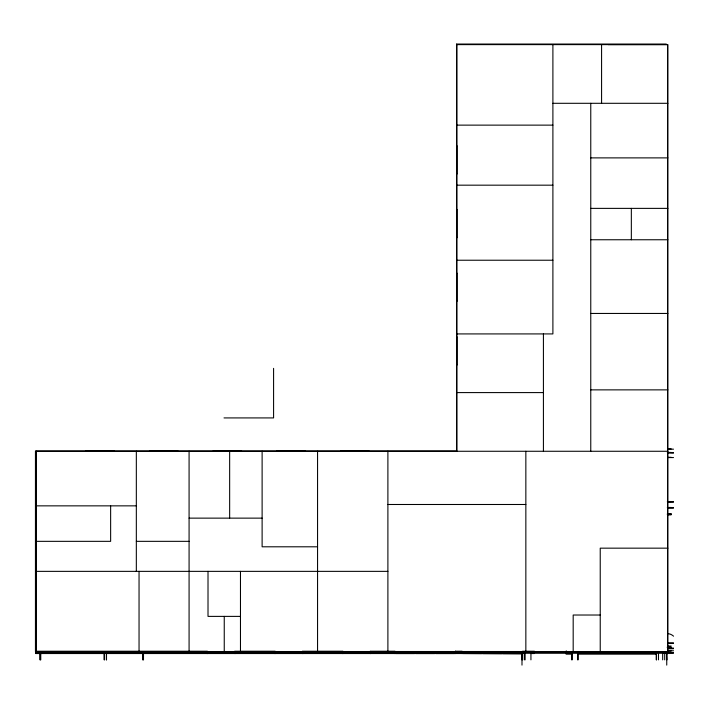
<?xml version="1.0" encoding="UTF-8"?>
<svg xmlns="http://www.w3.org/2000/svg" width="709" height="709" viewBox="0 0 709 709"><rect width="100%" height="100%" fill="white"/><g stroke="black" fill="none" stroke-linecap="round" stroke-linejoin="round"><path stroke-width="1.06" d="M666.433 44.153L456.871 44.153L456.871 451.27M457.137 44.428L666.159 44.428M456.871 44.623L667.851 44.623L667.851 651.872L36.256 651.872L36.256 451.27M608.1 44.596L667.55 44.57L667.55 652.2L35.574 652.2L35.574 451.686M552.896 103.301L667.851 103.301M456.871 125.13L552.896 125.13M456.596 145.469L456.596 173.918M456.871 145.735L456.871 174.192M590.765 157.885L667.851 157.885M456.871 185.173L552.896 185.173M590.765 208.375L667.851 208.375M456.596 209.146L456.596 237.604M456.871 209.421L456.871 237.869M590.765 239.757L667.851 239.757M456.871 260.23L552.896 260.23M456.596 272.832L456.596 301.281M456.871 273.098L456.871 301.555M590.765 313.449L667.851 313.449M456.871 333.921L552.896 333.921L552.896 44.623M456.596 336.509L456.596 364.967M456.871 336.784L456.871 365.232M590.765 389.87L667.851 389.87M456.871 392.591L543.422 392.591M224.009 417.92L273.585 417.92L273.585 368.352M667.594 448.903L671.184 448.903M668.064 449.169L673.523 449.169M667.851 451.27L35.725 451.27L35.725 653.538L104.338 653.538M667.382 452.431L671.184 452.431M667.382 452.767L673.523 452.697M673.523 453.042L667.648 452.697M667.594 457.296L671.184 457.296M668.064 457.571L673.523 457.571M667.524 501.52L671.184 501.52M667.302 501.786L673.523 501.786M667.594 502.061L673.523 502.061M387.894 504.489L525.848 504.489M36.256 505.854L136.332 505.854M667.302 507.476L671.184 507.476M667.524 507.75L673.523 507.75M667.984 508.016L673.523 508.016M667.524 513.803L671.184 513.803M667.302 513.936L671.184 513.936M667.302 514.61L671.184 514.61M667.524 514.752L671.184 514.752M189.081 518.137L262.117 518.137M36.256 541.339L110.639 541.339L110.639 505.854M136.332 541.339L189.081 541.339M317.561 546.799L262.117 546.799L262.117 451.27M667.851 548.163L600.231 548.163L600.231 651.872M36.256 571.357L387.894 571.357M600.231 615.022L573.182 615.022L573.182 651.872M240.475 616.387L208.012 616.387L208.012 571.357M667.984 642.797L673.523 642.797M667.984 643.48L673.523 643.48M667.524 646.05L671.184 646.05M667.284 647.104L671.184 647.104M667.284 647.441L671.184 647.441M667.984 648.07L673.523 648.07M667.594 648.753L673.523 648.753M667.594 650.782L673.523 650.782M667.86 651.066L671.184 651.066M35.725 651.243L207.338 651.234M234.714 651.243L275.083 651.234M302.459 651.243L342.837 651.234M370.204 651.243L394.816 651.234L394.816 653.264L370.47 653.264L370.47 651.536M455.382 651.243L461.922 651.234L461.922 653.264L455.657 653.264L455.657 651.234M522.489 651.243L534.285 651.234M234.44 651.518L275.083 651.518L275.083 653.264L234.98 653.264L234.98 651.536M302.185 651.518L342.837 651.518L342.837 653.264L302.725 653.264L302.725 651.536M369.93 651.518L394.816 651.518M395.09 651.5L461.922 651.518M462.197 651.5L530.784 651.518M522.763 651.713L521.921 651.713L521.921 659.857M207.613 652.112L234.714 652.112M275.358 652.112L302.459 652.112M343.103 652.112L370.204 652.112M522.489 652.058L530.935 652.058L530.935 659.857M524.297 652.732L525.103 652.732M673.523 652.821L666.744 652.821L666.744 665.113M207.613 652.927L234.714 652.927M275.358 652.927L302.459 652.927M343.103 652.927L370.204 652.927M673.523 653.086L666.877 653.086L666.877 654.15M666.744 653.264L521.992 653.264L521.992 665.113M106.368 653.538L207.613 653.538L207.613 651.411M395.764 653.538L414.508 653.538M415.864 653.538L434.608 653.538M435.964 653.538L454.708 653.538M462.871 653.538L481.615 653.538M482.971 653.538L501.715 653.538M503.071 653.538L521.815 653.538M530.935 653.538L534.285 653.538L534.285 651.367M521.921 653.875L461.86 653.538M143.493 654.079L142.686 654.079L142.686 659.857M572.083 654.15L566.11 654.15L566.252 650.835M577.773 654.15L656.445 654.15M666.744 654.15L667.009 659.857M664.705 651.642L664.705 659.857M662.676 651.642L662.676 659.857M658.475 651.642L658.475 659.857M656.445 651.642L656.445 659.857M656.304 654.15L656.304 659.857M631.338 208.375L631.338 239.757M601.578 44.623L601.578 103.301M590.765 103.301L590.765 451.27M578.048 654.15L578.048 659.857M577.773 651.642L577.773 659.857M572.083 651.642L572.083 659.857M571.817 654.15L571.817 659.857M543.422 333.921L543.422 451.27M531.209 651.784L531.209 653.264M525.848 451.27L525.848 651.872M525.103 652.058L525.103 659.857M524.297 652.058L524.297 659.857M522.267 652.732L522.267 659.857M462.197 651.367L462.197 653.538L455.382 653.538L455.382 651.367M456.596 43.887L456.596 146.143M456.596 173.244L456.596 209.829M456.596 236.921L456.596 273.506M456.596 300.607L456.596 337.192M456.596 364.284L456.596 451.004L35.45 451.004L35.45 651.518L207.338 651.518L207.338 653.264L35.991 653.264L35.991 451.544M455.719 653.538L394.753 653.538M395.09 651.367L395.09 653.538L370.204 653.538L370.204 651.411M387.894 451.27L387.894 651.872M370.878 653.538L342.429 653.538M370.612 651.518L342.155 651.518M368.928 451.004L340.471 451.004M343.103 651.411L343.103 653.538L302.459 653.538L302.459 651.411M317.561 451.27L317.561 651.872M305.242 451.004L276.794 451.004M303.133 653.538L274.684 653.538M302.867 651.518L274.41 651.518M275.358 651.411L275.358 653.538L234.714 653.538L234.714 651.411M241.565 451.004L213.108 451.004M240.475 571.357L240.475 651.872M235.388 653.538L206.931 653.538M235.113 651.518L206.665 651.518M229.654 451.27L229.654 518.137M224.248 616.387L224.248 651.872M189.081 451.27L189.081 651.872M177.879 451.004L149.431 451.004M143.51 653.538L143.493 659.857M143.156 654.079L143.156 659.857M139.044 571.357L139.044 651.872M136.332 451.27L136.332 571.357M114.202 451.004L85.745 451.004M106.51 653.538L106.51 659.857M106.368 653.264L106.368 659.857M104.338 653.264L104.338 659.857M104.205 653.538L104.205 659.857M40.759 659.857L40.759 654.079L39.952 654.079L39.952 659.857M40.617 653.538L40.617 654.079M40.289 654.079L40.289 659.857M667.692 633.616A9.891 9.891 0 0 1 673.55 636.177"/></g></svg>
